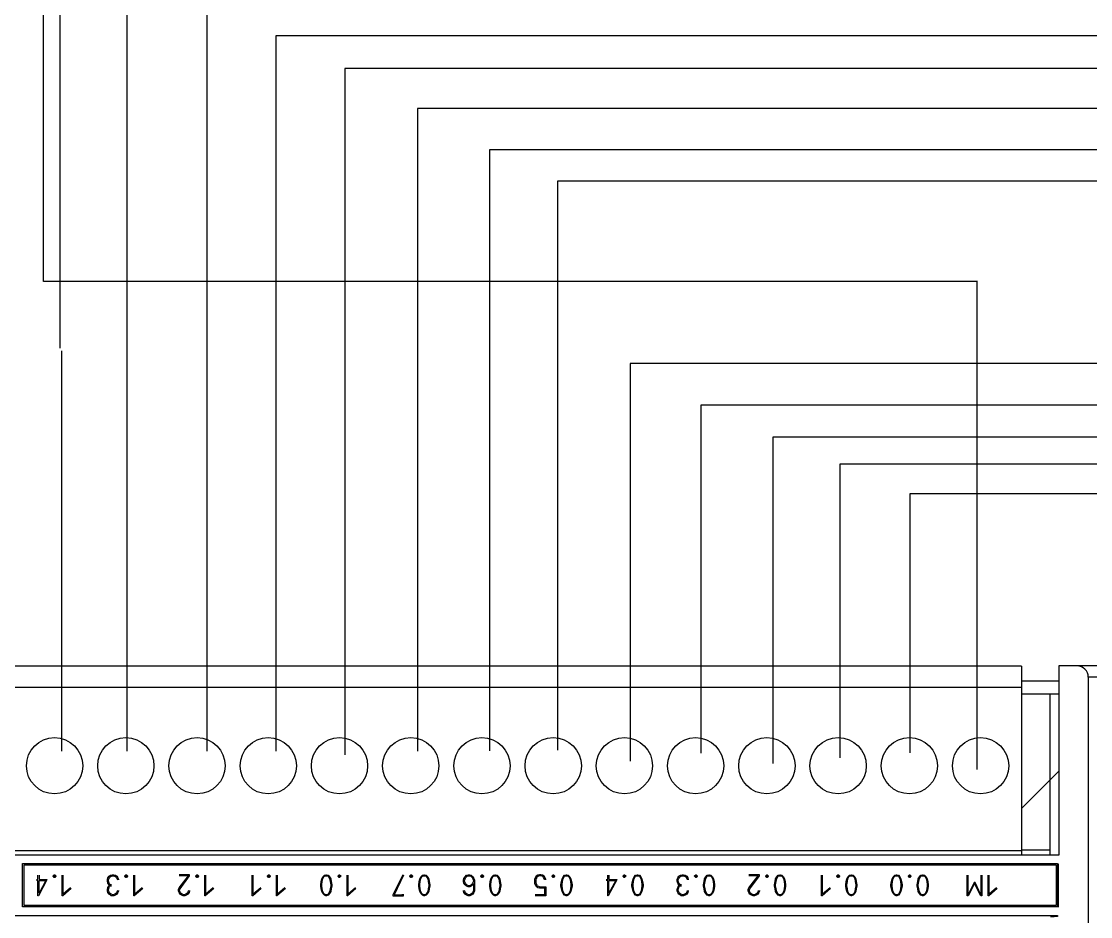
# Model space of a CAD drawing. Header units: millimetres. Extents: x 408 to 981, y 278 to 684.
# Drawn here: x 618.6 to 694.9, y 499.2 to 563.1 of the extents above; entities that cross this region are included whole.
import ezdxf

# ---------------------------------------------------------------- set-up
doc = ezdxf.new("R2010")
doc.units = ezdxf.units.MM
for name, color, linetype in [('0007LEVEL_1', 7, 'Continuous'), ('025', 1, 'Continuous'), ('8_ALL_NOTES_BALLOONS_SYMBOLS_GT', 7, 'Continuous'), ('RED_2.5mm^2', 1, 'Continuous')]:
    doc.layers.add(name, color=color, linetype=linetype)

msp = doc.modelspace()

# ---------------------------------------------------------------- linework, layer by layer
at = {"color": 7, "linetype": 'Continuous'}
for p, q in [((692.583, 517.096), (692.583, 503.596)), ((732.283, 517.096), (692.583, 517.096)), ((694.683, 516.296), (694.683, 437.896)), ((692.583, 503.596), (539.183, 503.596)), ((539.283, 499.287), (692.483, 499.287)), ((692.483, 499.287), (692.483, 499.227))]:
    msp.add_line(p, q, dxfattribs=at)
msp.add_arc((693.883, 516.296), 0.8, 0, 90, dxfattribs=at)
msp.add_spline([(691.995, 499.218), (692.081, 499.224), (692.24, 499.227), (692.483, 499.228)], degree=3, dxfattribs=at)
at = {"layer": '0007LEVEL_1', "color": 7, "linetype": 'Continuous'}
for p, q in [((618.683, 499.896), (618.683, 502.996)), ((618.683, 502.996), (692.483, 502.996)), ((618.783, 499.996), (618.783, 502.896)), ((618.783, 502.896), (692.383, 502.896)), ((692.383, 502.896), (692.383, 499.996)), ((692.483, 502.996), (692.483, 499.896)), ((619.667, 501.858), (619.779, 501.858)), ((619.779, 501.783), (619.667, 501.783)), ((619.779, 501.858), (619.779, 502.158)), ((619.779, 500.696), (619.779, 501.783)), ((620.417, 501.821), (619.817, 500.696)), ((619.854, 502.158), (619.854, 501.858)), ((619.854, 501.858), (620.417, 501.858)), ((620.342, 501.783), (619.854, 500.883)), ((619.854, 500.883), (619.854, 501.783)), ((619.854, 501.783), (620.342, 501.783)), ((620.417, 501.858), (620.417, 501.821)), ((620.867, 502.121), (620.942, 502.196)), ((620.867, 502.083), (620.867, 502.121)), ((620.942, 502.008), (620.867, 502.083)), ((620.942, 502.196), (620.979, 502.196)), ((620.942, 502.083), (620.942, 502.121)), ((620.942, 502.121), (620.979, 502.121)), ((620.979, 502.083), (620.942, 502.083)), ((620.979, 502.008), (620.942, 502.008)), ((620.979, 502.196), (621.054, 502.121)), ((620.979, 502.121), (620.979, 502.083)), ((621.054, 502.083), (620.979, 502.008)), ((621.054, 502.121), (621.054, 502.083)), ((621.504, 500.696), (621.504, 502.158)), ((621.579, 500.808), (621.579, 502.158)), ((624.734, 501.858), (624.772, 501.971)), ((624.734, 501.746), (624.734, 501.858)), ((624.772, 501.971), (624.847, 502.083)), ((624.809, 501.821), (624.847, 501.933)), ((624.809, 501.746), (624.809, 501.821)), ((624.847, 502.083), (624.959, 502.158)), ((624.847, 501.933), (624.884, 502.008)), ((624.884, 502.008), (624.922, 502.046)), ((624.922, 502.046), (624.997, 502.083)), ((624.959, 502.158), (625.072, 502.196)), ((624.997, 502.083), (625.109, 502.121)), ((625.072, 502.196), (625.184, 502.196)), ((625.109, 502.121), (625.147, 502.121)), ((625.147, 502.121), (625.259, 502.083)), ((625.184, 502.196), (625.297, 502.158)), ((625.259, 502.083), (625.334, 502.046)), ((625.297, 502.158), (625.409, 502.083)), ((625.334, 502.046), (625.372, 502.008)), ((625.372, 502.008), (625.409, 501.933)), ((625.409, 502.083), (625.484, 501.971)), ((625.409, 501.933), (625.447, 501.821)), ((625.484, 501.971), (625.522, 501.858)), ((625.522, 501.858), (625.522, 501.821)), ((625.972, 502.121), (626.047, 502.196)), ((625.972, 502.083), (625.972, 502.121)), ((626.047, 502.008), (625.972, 502.083)), ((626.047, 502.196), (626.084, 502.196)), ((626.047, 502.083), (626.047, 502.121)), ((626.047, 502.121), (626.084, 502.121)), ((626.084, 502.083), (626.047, 502.083)), ((626.084, 502.008), (626.047, 502.008)), ((626.084, 502.196), (626.159, 502.121)), ((626.084, 502.121), (626.084, 502.083)), ((626.159, 502.083), (626.084, 502.008)), ((626.159, 502.121), (626.159, 502.083)), ((626.609, 500.696), (626.609, 502.158)), ((626.684, 500.808), (626.684, 502.158)), ((630.589, 502.196), (629.839, 502.196)), ((629.839, 501.258), (630.514, 502.121)), ((630.514, 502.121), (629.839, 502.121)), ((629.914, 501.183), (630.589, 502.121)), ((630.589, 502.121), (630.589, 502.196)), ((631.039, 502.121), (631.114, 502.196)), ((631.039, 502.083), (631.039, 502.121)), ((631.114, 502.008), (631.039, 502.083)), ((631.114, 502.196), (631.151, 502.196)), ((631.114, 502.083), (631.114, 502.121)), ((631.114, 502.121), (631.151, 502.121)), ((631.151, 502.083), (631.114, 502.083)), ((631.151, 502.008), (631.114, 502.008)), ((631.151, 502.196), (631.226, 502.121)), ((631.151, 502.121), (631.151, 502.083)), ((631.226, 502.083), (631.151, 502.008)), ((631.226, 502.121), (631.226, 502.083)), ((631.676, 500.696), (631.676, 502.158)), ((631.751, 500.808), (631.751, 502.158)), ((635.062, 500.696), (635.062, 502.158)), ((635.137, 500.808), (635.137, 502.158)), ((636.149, 502.121), (636.224, 502.196)), ((636.149, 502.083), (636.149, 502.121)), ((636.224, 502.008), (636.149, 502.083)), ((636.224, 502.196), (636.262, 502.196)), ((636.224, 502.083), (636.224, 502.121)), ((636.224, 502.121), (636.262, 502.121)), ((636.262, 502.083), (636.224, 502.083)), ((636.262, 502.008), (636.224, 502.008)), ((636.262, 502.196), (636.337, 502.121)), ((636.262, 502.121), (636.262, 502.083)), ((636.337, 502.083), (636.262, 502.008)), ((636.337, 502.121), (636.337, 502.083)), ((636.787, 500.696), (636.787, 502.158)), ((636.862, 500.808), (636.862, 502.158)), ((639.981, 501.708), (640.019, 501.896)), ((640.019, 501.896), (640.094, 502.046)), ((640.056, 501.708), (640.094, 501.896)), ((640.094, 502.046), (640.206, 502.158)), ((640.094, 501.896), (640.169, 502.046)), ((640.169, 502.046), (640.206, 502.083)), ((640.206, 502.158), (640.319, 502.196)), ((640.206, 502.083), (640.319, 502.121)), ((640.319, 502.196), (640.356, 502.196)), ((640.319, 502.121), (640.356, 502.121)), ((640.356, 502.196), (640.469, 502.158)), ((640.356, 502.121), (640.469, 502.083)), ((640.469, 502.158), (640.581, 502.046)), ((640.469, 502.083), (640.506, 502.046)), ((640.506, 502.046), (640.581, 501.896)), ((640.581, 502.046), (640.656, 501.896)), ((640.581, 501.896), (640.619, 501.708)), ((640.656, 501.896), (640.694, 501.708)), ((641.181, 502.121), (641.256, 502.196)), ((641.181, 502.083), (641.181, 502.121)), ((641.256, 502.008), (641.181, 502.083)), ((641.256, 502.196), (641.294, 502.196)), ((641.256, 502.083), (641.256, 502.121)), ((641.256, 502.121), (641.294, 502.121)), ((641.294, 502.083), (641.256, 502.083)), ((641.294, 502.008), (641.256, 502.008)), ((641.294, 502.196), (641.369, 502.121)), ((641.294, 502.121), (641.294, 502.083)), ((641.369, 502.083), (641.294, 502.008)), ((641.369, 502.121), (641.369, 502.083)), ((641.819, 500.696), (641.819, 502.158)), ((641.894, 500.808), (641.894, 502.158)), ((645.808, 502.196), (645.096, 500.733)), ((645.846, 502.158), (645.171, 500.771)), ((646.296, 502.121), (646.371, 502.196)), ((646.296, 502.083), (646.296, 502.121)), ((646.371, 502.008), (646.296, 502.083)), ((646.371, 502.196), (646.408, 502.196)), ((646.371, 502.083), (646.371, 502.121)), ((646.371, 502.121), (646.408, 502.121)), ((646.408, 502.083), (646.371, 502.083)), ((646.408, 502.008), (646.371, 502.008)), ((646.408, 502.196), (646.483, 502.121)), ((646.408, 502.121), (646.408, 502.083)), ((646.483, 502.083), (646.408, 502.008)), ((646.483, 502.121), (646.483, 502.083)), ((646.971, 501.708), (647.008, 501.896)), ((647.008, 501.896), (647.083, 502.046)), ((647.046, 501.708), (647.083, 501.896)), ((647.083, 502.046), (647.196, 502.158)), ((647.083, 501.896), (647.158, 502.046)), ((647.158, 502.046), (647.196, 502.083)), ((647.196, 502.158), (647.308, 502.196)), ((647.196, 502.083), (647.308, 502.121)), ((647.308, 502.196), (647.346, 502.196)), ((647.308, 502.121), (647.346, 502.121)), ((647.346, 502.196), (647.458, 502.158)), ((647.346, 502.121), (647.458, 502.083)), ((647.458, 502.158), (647.571, 502.046)), ((647.458, 502.083), (647.496, 502.046)), ((647.496, 502.046), (647.571, 501.896)), ((647.571, 502.046), (647.646, 501.896)), ((647.571, 501.896), (647.608, 501.708)), ((647.646, 501.896), (647.683, 501.708)), ((650.121, 501.821), (650.159, 501.933)), ((650.121, 501.708), (650.121, 501.821)), ((650.159, 501.933), (650.234, 502.046)), ((650.196, 501.783), (650.234, 501.896)), ((650.196, 501.746), (650.196, 501.783)), ((650.234, 502.046), (650.346, 502.158)), ((650.234, 501.896), (650.271, 501.971)), ((650.271, 501.971), (650.384, 502.083)), ((650.346, 502.158), (650.459, 502.196)), ((650.384, 502.083), (650.496, 502.121)), ((650.459, 502.196), (650.571, 502.196)), ((650.496, 502.121), (650.534, 502.121)), ((650.534, 502.121), (650.646, 502.083)), ((650.571, 502.196), (650.684, 502.158)), ((650.646, 502.083), (650.759, 501.971)), ((650.684, 502.158), (650.796, 502.046)), ((650.759, 501.971), (650.796, 501.896)), ((650.796, 502.046), (650.871, 501.933)), ((650.796, 501.896), (650.834, 501.783)), ((650.834, 501.783), (650.834, 501.746)), ((650.871, 501.933), (650.909, 501.821)), ((650.909, 501.821), (650.909, 501.033)), ((651.359, 502.121), (651.434, 502.196)), ((651.359, 502.083), (651.359, 502.121)), ((651.434, 502.008), (651.359, 502.083)), ((651.434, 502.196), (651.471, 502.196)), ((651.434, 502.083), (651.434, 502.121)), ((651.434, 502.121), (651.471, 502.121)), ((651.471, 502.083), (651.434, 502.083)), ((651.471, 502.008), (651.434, 502.008)), ((651.471, 502.196), (651.546, 502.121)), ((651.471, 502.121), (651.471, 502.083)), ((651.546, 502.083), (651.471, 502.008)), ((651.546, 502.121), (651.546, 502.083)), ((652.034, 501.708), (652.071, 501.896)), ((652.071, 501.896), (652.146, 502.046)), ((652.109, 501.708), (652.146, 501.896)), ((652.146, 502.046), (652.259, 502.158)), ((652.146, 501.896), (652.221, 502.046)), ((652.221, 502.046), (652.259, 502.083)), ((652.259, 502.158), (652.371, 502.196)), ((652.259, 502.083), (652.371, 502.121)), ((652.371, 502.196), (652.409, 502.196)), ((652.371, 502.121), (652.409, 502.121)), ((652.409, 502.196), (652.521, 502.158)), ((652.409, 502.121), (652.521, 502.083)), ((652.521, 502.158), (652.634, 502.046)), ((652.521, 502.083), (652.559, 502.046)), ((652.559, 502.046), (652.634, 501.896)), ((652.634, 502.046), (652.709, 501.896)), ((652.634, 501.896), (652.671, 501.708)), ((652.709, 501.896), (652.746, 501.708)), ((655.239, 501.971), (655.201, 501.858)), ((655.201, 501.858), (655.201, 501.596)), ((655.314, 502.083), (655.239, 501.971)), ((655.314, 501.933), (655.276, 501.821)), ((655.276, 501.821), (655.276, 501.633)), ((655.426, 502.158), (655.314, 502.083)), ((655.351, 502.008), (655.314, 501.933)), ((655.389, 502.046), (655.351, 502.008)), ((655.464, 502.083), (655.389, 502.046)), ((655.539, 502.196), (655.426, 502.158)), ((655.576, 502.121), (655.464, 502.083)), ((655.651, 502.196), (655.539, 502.196)), ((655.614, 502.121), (655.576, 502.121)), ((655.726, 502.083), (655.614, 502.121)), ((655.764, 502.158), (655.651, 502.196)), ((655.801, 502.046), (655.726, 502.083)), ((655.876, 502.083), (655.764, 502.158)), ((655.839, 502.008), (655.801, 502.046)), ((655.876, 501.933), (655.839, 502.008)), ((655.951, 501.971), (655.876, 502.083)), ((655.914, 501.821), (655.876, 501.933)), ((655.989, 501.858), (655.951, 501.971)), ((655.989, 501.821), (655.989, 501.858)), ((656.439, 502.121), (656.514, 502.196)), ((656.439, 502.083), (656.439, 502.121)), ((656.514, 502.008), (656.439, 502.083)), ((656.514, 502.196), (656.551, 502.196)), ((656.514, 502.083), (656.514, 502.121)), ((656.514, 502.121), (656.551, 502.121)), ((656.551, 502.083), (656.514, 502.083)), ((656.551, 502.008), (656.514, 502.008)), ((656.551, 502.196), (656.626, 502.121)), ((656.551, 502.121), (656.551, 502.083)), ((656.626, 502.083), (656.551, 502.008)), ((656.626, 502.121), (656.626, 502.083)), ((657.114, 501.708), (657.151, 501.896)), ((657.151, 501.896), (657.226, 502.046)), ((657.189, 501.708), (657.226, 501.896)), ((657.226, 502.046), (657.339, 502.158)), ((657.226, 501.896), (657.301, 502.046)), ((657.301, 502.046), (657.339, 502.083)), ((657.339, 502.158), (657.451, 502.196)), ((657.339, 502.083), (657.451, 502.121)), ((657.451, 502.196), (657.489, 502.196)), ((657.451, 502.121), (657.489, 502.121)), ((657.489, 502.196), (657.601, 502.158)), ((657.489, 502.121), (657.601, 502.083)), ((657.601, 502.158), (657.714, 502.046)), ((657.601, 502.083), (657.639, 502.046)), ((657.639, 502.046), (657.714, 501.896)), ((657.714, 502.046), (657.789, 501.896)), ((657.714, 501.896), (657.751, 501.708)), ((657.789, 501.896), (657.826, 501.708)), ((660.304, 501.858), (660.417, 501.858)), ((660.417, 501.783), (660.304, 501.783)), ((660.417, 501.858), (660.417, 502.158)), ((660.417, 500.696), (660.417, 501.783)), ((661.054, 501.821), (660.454, 500.696)), ((660.492, 502.158), (660.492, 501.858)), ((660.492, 501.858), (661.054, 501.858)), ((660.979, 501.783), (660.492, 500.883)), ((660.492, 500.883), (660.492, 501.783)), ((660.492, 501.783), (660.979, 501.783)), ((661.054, 501.858), (661.054, 501.821)), ((661.504, 502.121), (661.579, 502.196)), ((661.504, 502.083), (661.504, 502.121)), ((661.579, 502.008), (661.504, 502.083)), ((661.579, 502.196), (661.617, 502.196)), ((661.579, 502.083), (661.579, 502.121)), ((661.579, 502.121), (661.617, 502.121)), ((661.617, 502.083), (661.579, 502.083)), ((661.617, 502.008), (661.579, 502.008)), ((661.617, 502.196), (661.692, 502.121)), ((661.617, 502.121), (661.617, 502.083)), ((661.692, 502.083), (661.617, 502.008)), ((661.692, 502.121), (661.692, 502.083)), ((662.179, 501.708), (662.217, 501.896)), ((662.217, 501.896), (662.292, 502.046)), ((662.254, 501.708), (662.292, 501.896)), ((662.292, 502.046), (662.404, 502.158)), ((662.292, 501.896), (662.367, 502.046)), ((662.367, 502.046), (662.404, 502.083)), ((662.404, 502.158), (662.517, 502.196)), ((662.404, 502.083), (662.517, 502.121)), ((662.517, 502.196), (662.554, 502.196)), ((662.517, 502.121), (662.554, 502.121)), ((662.554, 502.196), (662.667, 502.158)), ((662.554, 502.121), (662.667, 502.083)), ((662.667, 502.158), (662.779, 502.046)), ((662.667, 502.083), (662.704, 502.046)), ((662.704, 502.046), (662.779, 501.896)), ((662.779, 502.046), (662.854, 501.896)), ((662.779, 501.896), (662.817, 501.708)), ((662.854, 501.896), (662.892, 501.708)), ((665.372, 501.858), (665.409, 501.971)), ((665.372, 501.746), (665.372, 501.858)), ((665.409, 501.971), (665.484, 502.083)), ((665.447, 501.821), (665.484, 501.933)), ((665.447, 501.746), (665.447, 501.821)), ((665.484, 502.083), (665.597, 502.158)), ((665.484, 501.933), (665.522, 502.008)), ((665.522, 502.008), (665.559, 502.046)), ((665.559, 502.046), (665.634, 502.083)), ((665.597, 502.158), (665.709, 502.196)), ((665.634, 502.083), (665.747, 502.121)), ((665.709, 502.196), (665.822, 502.196)), ((665.747, 502.121), (665.784, 502.121)), ((665.784, 502.121), (665.897, 502.083)), ((665.822, 502.196), (665.934, 502.158)), ((665.897, 502.083), (665.972, 502.046)), ((665.934, 502.158), (666.047, 502.083)), ((665.972, 502.046), (666.009, 502.008)), ((666.009, 502.008), (666.047, 501.933)), ((666.047, 502.083), (666.122, 501.971)), ((666.047, 501.933), (666.084, 501.821)), ((666.122, 501.971), (666.159, 501.858)), ((666.159, 501.858), (666.159, 501.821)), ((666.609, 502.121), (666.684, 502.196)), ((666.609, 502.083), (666.609, 502.121)), ((666.684, 502.008), (666.609, 502.083)), ((666.684, 502.196), (666.722, 502.196)), ((666.684, 502.083), (666.684, 502.121)), ((666.684, 502.121), (666.722, 502.121)), ((666.722, 502.083), (666.684, 502.083)), ((666.722, 502.008), (666.684, 502.008)), ((666.722, 502.196), (666.797, 502.121)), ((666.722, 502.121), (666.722, 502.083)), ((666.797, 502.083), (666.722, 502.008)), ((666.797, 502.121), (666.797, 502.083)), ((667.284, 501.708), (667.322, 501.896)), ((667.322, 501.896), (667.397, 502.046)), ((667.359, 501.708), (667.397, 501.896)), ((667.397, 502.046), (667.509, 502.158)), ((667.397, 501.896), (667.472, 502.046)), ((667.472, 502.046), (667.509, 502.083)), ((667.509, 502.158), (667.622, 502.196)), ((667.509, 502.083), (667.622, 502.121)), ((667.622, 502.196), (667.659, 502.196)), ((667.622, 502.121), (667.659, 502.121)), ((667.659, 502.196), (667.772, 502.158)), ((667.659, 502.121), (667.772, 502.083)), ((667.772, 502.158), (667.884, 502.046)), ((667.772, 502.083), (667.809, 502.046)), ((667.809, 502.046), (667.884, 501.896)), ((667.884, 502.046), (667.959, 501.896)), ((667.884, 501.896), (667.922, 501.708)), ((667.959, 501.896), (667.997, 501.708)), ((671.226, 502.196), (670.476, 502.196)), ((670.476, 501.258), (671.151, 502.121)), ((671.151, 502.121), (670.476, 502.121)), ((670.551, 501.183), (671.226, 502.121)), ((671.226, 502.121), (671.226, 502.196)), ((671.676, 502.121), (671.751, 502.196)), ((671.676, 502.083), (671.676, 502.121)), ((671.751, 502.008), (671.676, 502.083)), ((671.751, 502.196), (671.788, 502.196)), ((671.751, 502.083), (671.751, 502.121)), ((671.751, 502.121), (671.788, 502.121)), ((671.788, 502.083), (671.751, 502.083)), ((671.788, 502.008), (671.751, 502.008)), ((671.788, 502.196), (671.863, 502.121)), ((671.788, 502.121), (671.788, 502.083)), ((671.863, 502.083), (671.788, 502.008)), ((671.863, 502.121), (671.863, 502.083)), ((672.351, 501.708), (672.388, 501.896)), ((672.388, 501.896), (672.463, 502.046)), ((672.426, 501.708), (672.463, 501.896)), ((672.463, 502.046), (672.576, 502.158)), ((672.463, 501.896), (672.538, 502.046)), ((672.538, 502.046), (672.576, 502.083)), ((672.576, 502.158), (672.688, 502.196)), ((672.576, 502.083), (672.688, 502.121)), ((672.688, 502.196), (672.726, 502.196)), ((672.688, 502.121), (672.726, 502.121)), ((672.726, 502.196), (672.838, 502.158)), ((672.726, 502.121), (672.838, 502.083)), ((672.838, 502.158), (672.951, 502.046)), ((672.838, 502.083), (672.876, 502.046)), ((672.876, 502.046), (672.951, 501.896)), ((672.951, 502.046), (673.026, 501.896)), ((672.951, 501.896), (672.988, 501.708)), ((673.026, 501.896), (673.063, 501.708)), ((675.665, 500.696), (675.665, 502.158)), ((675.74, 500.808), (675.74, 502.158)), ((676.752, 502.121), (676.827, 502.196)), ((676.752, 502.083), (676.752, 502.121)), ((676.827, 502.008), (676.752, 502.083)), ((676.827, 502.196), (676.865, 502.196)), ((676.827, 502.083), (676.827, 502.121)), ((676.827, 502.121), (676.865, 502.121)), ((676.865, 502.083), (676.827, 502.083)), ((676.865, 502.008), (676.827, 502.008)), ((676.865, 502.196), (676.94, 502.121)), ((676.865, 502.121), (676.865, 502.083)), ((676.94, 502.083), (676.865, 502.008)), ((676.94, 502.121), (676.94, 502.083)), ((677.427, 501.708), (677.465, 501.896)), ((677.465, 501.896), (677.54, 502.046)), ((677.502, 501.708), (677.54, 501.896)), ((677.54, 502.046), (677.652, 502.158)), ((677.54, 501.896), (677.615, 502.046)), ((677.615, 502.046), (677.652, 502.083)), ((677.652, 502.158), (677.765, 502.196)), ((677.652, 502.083), (677.765, 502.121)), ((677.765, 502.196), (677.802, 502.196)), ((677.765, 502.121), (677.802, 502.121)), ((677.802, 502.196), (677.915, 502.158)), ((677.802, 502.121), (677.915, 502.083)), ((677.915, 502.158), (678.027, 502.046)), ((677.915, 502.083), (677.952, 502.046)), ((677.952, 502.046), (678.027, 501.896)), ((678.027, 502.046), (678.102, 501.896)), ((678.027, 501.896), (678.065, 501.708)), ((678.102, 501.896), (678.14, 501.708)), ((680.651, 501.708), (680.688, 501.896)), ((680.688, 501.896), (680.763, 502.046)), ((680.726, 501.708), (680.763, 501.896)), ((680.763, 502.046), (680.876, 502.158)), ((680.763, 501.896), (680.838, 502.046)), ((680.838, 502.046), (680.876, 502.083)), ((680.876, 502.158), (680.988, 502.196)), ((680.876, 502.083), (680.988, 502.121)), ((680.988, 502.196), (681.026, 502.196)), ((680.988, 502.121), (681.026, 502.121)), ((681.026, 502.196), (681.138, 502.158)), ((681.026, 502.121), (681.138, 502.083)), ((681.138, 502.158), (681.251, 502.046)), ((681.138, 502.083), (681.176, 502.046)), ((681.176, 502.046), (681.251, 501.896)), ((681.251, 502.046), (681.326, 501.896)), ((681.251, 501.896), (681.288, 501.708)), ((681.326, 501.896), (681.363, 501.708)), ((681.851, 502.121), (681.926, 502.196)), ((681.851, 502.083), (681.851, 502.121)), ((681.926, 502.008), (681.851, 502.083)), ((681.926, 502.196), (681.963, 502.196)), ((681.926, 502.083), (681.926, 502.121)), ((681.926, 502.121), (681.963, 502.121)), ((681.963, 502.083), (681.926, 502.083)), ((681.963, 502.008), (681.926, 502.008)), ((681.963, 502.196), (682.038, 502.121)), ((681.963, 502.121), (681.963, 502.083)), ((682.038, 502.083), (681.963, 502.008)), ((682.038, 502.121), (682.038, 502.083)), ((682.526, 501.708), (682.563, 501.896)), ((682.563, 501.896), (682.638, 502.046)), ((682.601, 501.708), (682.638, 501.896)), ((682.638, 502.046), (682.751, 502.158)), ((682.638, 501.896), (682.713, 502.046)), ((682.713, 502.046), (682.751, 502.083)), ((682.751, 502.158), (682.863, 502.196)), ((682.751, 502.083), (682.863, 502.121)), ((682.863, 502.196), (682.901, 502.196)), ((682.863, 502.121), (682.901, 502.121)), ((682.901, 502.196), (683.013, 502.158)), ((682.901, 502.121), (683.013, 502.083)), ((683.013, 502.158), (683.126, 502.046)), ((683.013, 502.083), (683.051, 502.046)), ((683.051, 502.046), (683.126, 501.896)), ((683.126, 502.046), (683.201, 501.896)), ((683.126, 501.896), (683.163, 501.708)), ((683.201, 501.896), (683.238, 501.708)), ((686.046, 500.696), (686.046, 502.158)), ((686.121, 500.771), (686.121, 502.158)), ((687.021, 502.158), (687.021, 500.771)), ((687.096, 502.158), (687.096, 500.696)), ((687.546, 500.696), (687.546, 502.158)), ((687.621, 500.808), (687.621, 502.158)), ((622.142, 501.221), (621.542, 500.696)), ((622.104, 501.258), (621.579, 500.808)), ((624.772, 501.596), (624.734, 501.746)), ((624.734, 501.146), (624.772, 501.296)), ((624.734, 501.033), (624.734, 501.146)), ((624.772, 500.921), (624.734, 501.033)), ((624.847, 501.483), (624.772, 501.596)), ((624.772, 501.296), (624.847, 501.408)), ((624.847, 501.596), (624.809, 501.746)), ((624.809, 501.146), (624.847, 501.296)), ((624.809, 501.071), (624.809, 501.146)), ((624.847, 500.958), (624.809, 501.071)), ((624.884, 501.521), (624.847, 501.596)), ((624.884, 501.446), (624.847, 501.483)), ((624.847, 501.408), (624.884, 501.446)), ((624.847, 501.296), (624.884, 501.371)), ((624.959, 501.483), (624.884, 501.521)), ((624.884, 501.446), (624.922, 501.446)), ((624.884, 501.371), (624.959, 501.408)), ((625.034, 501.483), (624.959, 501.483)), ((624.959, 501.408), (625.034, 501.408)), ((625.447, 501.071), (625.409, 500.958)), ((625.522, 501.033), (625.484, 500.921)), ((625.522, 501.071), (625.522, 501.033)), ((627.247, 501.221), (626.647, 500.696)), ((627.209, 501.258), (626.684, 500.808)), ((629.801, 501.146), (629.839, 501.258)), ((629.801, 501.033), (629.801, 501.146)), ((629.839, 500.921), (629.801, 501.033)), ((629.876, 501.108), (629.914, 501.183)), ((629.876, 501.071), (629.876, 501.108)), ((629.914, 500.958), (629.876, 501.071)), ((630.514, 501.071), (630.476, 500.958)), ((630.589, 501.033), (630.551, 500.921)), ((630.589, 501.071), (630.589, 501.033)), ((632.314, 501.221), (631.714, 500.696)), ((632.276, 501.258), (631.751, 500.808)), ((635.699, 501.221), (635.099, 500.696)), ((635.662, 501.258), (635.137, 500.808)), ((637.424, 501.221), (636.824, 500.696)), ((637.387, 501.258), (636.862, 500.808)), ((639.944, 501.483), (639.981, 501.708)), ((639.944, 501.408), (639.944, 501.483)), ((639.981, 501.183), (639.944, 501.408)), ((640.019, 500.996), (639.981, 501.183)), ((640.019, 501.483), (640.056, 501.708)), ((640.019, 501.408), (640.019, 501.483)), ((640.056, 501.183), (640.019, 501.408)), ((640.094, 500.846), (640.019, 500.996)), ((640.094, 500.996), (640.056, 501.183)), ((640.169, 500.846), (640.094, 500.996)), ((640.581, 500.996), (640.506, 500.846)), ((640.619, 501.183), (640.581, 500.996)), ((640.656, 500.996), (640.581, 500.846)), ((640.619, 501.708), (640.656, 501.483)), ((640.656, 501.408), (640.619, 501.183)), ((640.656, 501.483), (640.656, 501.408)), ((640.694, 501.183), (640.656, 500.996)), ((640.694, 501.708), (640.731, 501.483)), ((640.731, 501.408), (640.694, 501.183)), ((640.731, 501.483), (640.731, 501.408)), ((642.456, 501.221), (641.856, 500.696)), ((642.419, 501.258), (641.894, 500.808)), ((646.933, 501.483), (646.971, 501.708)), ((646.933, 501.408), (646.933, 501.483)), ((646.971, 501.183), (646.933, 501.408)), ((647.008, 500.996), (646.971, 501.183)), ((647.008, 501.483), (647.046, 501.708)), ((647.008, 501.408), (647.008, 501.483)), ((647.046, 501.183), (647.008, 501.408)), ((647.083, 500.846), (647.008, 500.996)), ((647.083, 500.996), (647.046, 501.183)), ((647.158, 500.846), (647.083, 500.996)), ((647.571, 500.996), (647.496, 500.846)), ((647.608, 501.183), (647.571, 500.996)), ((647.646, 500.996), (647.571, 500.846)), ((647.608, 501.708), (647.646, 501.483)), ((647.646, 501.408), (647.608, 501.183)), ((647.646, 501.483), (647.646, 501.408)), ((647.683, 501.183), (647.646, 500.996)), ((647.683, 501.708), (647.721, 501.483)), ((647.721, 501.408), (647.683, 501.183)), ((647.721, 501.483), (647.721, 501.408)), ((650.159, 501.596), (650.121, 501.708)), ((650.121, 501.033), (650.121, 501.071)), ((650.159, 500.921), (650.121, 501.033)), ((650.234, 501.483), (650.159, 501.596)), ((650.234, 501.633), (650.196, 501.746)), ((650.234, 500.958), (650.196, 501.071)), ((650.271, 501.558), (650.234, 501.633)), ((650.346, 501.371), (650.234, 501.483)), ((650.384, 501.446), (650.271, 501.558)), ((650.459, 501.333), (650.346, 501.371)), ((650.496, 501.408), (650.384, 501.446)), ((650.571, 501.333), (650.459, 501.333)), ((650.534, 501.408), (650.496, 501.408)), ((650.646, 501.446), (650.534, 501.408)), ((650.684, 501.371), (650.571, 501.333)), ((650.759, 501.558), (650.646, 501.446)), ((650.796, 501.483), (650.684, 501.371)), ((650.796, 501.633), (650.759, 501.558)), ((650.834, 501.746), (650.796, 501.633)), ((650.834, 501.558), (650.796, 501.483)), ((650.834, 501.071), (650.796, 500.958)), ((650.834, 501.558), (650.834, 501.071)), ((650.909, 501.033), (650.871, 500.921)), ((651.996, 501.483), (652.034, 501.708)), ((651.996, 501.408), (651.996, 501.483)), ((652.034, 501.183), (651.996, 501.408)), ((652.071, 500.996), (652.034, 501.183)), ((652.071, 501.483), (652.109, 501.708)), ((652.071, 501.408), (652.071, 501.483)), ((652.109, 501.183), (652.071, 501.408)), ((652.146, 500.846), (652.071, 500.996)), ((652.146, 500.996), (652.109, 501.183)), ((652.221, 500.846), (652.146, 500.996)), ((652.634, 500.996), (652.559, 500.846)), ((652.671, 501.183), (652.634, 500.996)), ((652.709, 500.996), (652.634, 500.846)), ((652.671, 501.708), (652.709, 501.483)), ((652.709, 501.408), (652.671, 501.183)), ((652.709, 501.483), (652.709, 501.408)), ((652.746, 501.183), (652.709, 500.996)), ((652.746, 501.708), (652.784, 501.483)), ((652.784, 501.408), (652.746, 501.183)), ((652.784, 501.483), (652.784, 501.408)), ((655.201, 501.596), (655.239, 501.483)), ((655.239, 501.483), (655.314, 501.371)), ((655.276, 501.633), (655.314, 501.521)), ((655.314, 501.521), (655.351, 501.446)), ((655.314, 501.371), (655.426, 501.296)), ((655.351, 501.446), (655.389, 501.408)), ((655.389, 501.408), (655.464, 501.371)), ((655.426, 501.296), (655.539, 501.258)), ((655.464, 501.371), (655.576, 501.333)), ((655.539, 501.258), (655.914, 501.258)), ((655.576, 501.333), (655.989, 501.333)), ((655.914, 501.258), (655.914, 500.771)), ((655.989, 501.333), (655.989, 500.696)), ((657.076, 501.483), (657.114, 501.708)), ((657.076, 501.408), (657.076, 501.483)), ((657.114, 501.183), (657.076, 501.408)), ((657.151, 500.996), (657.114, 501.183)), ((657.151, 501.483), (657.189, 501.708)), ((657.151, 501.408), (657.151, 501.483)), ((657.189, 501.183), (657.151, 501.408)), ((657.226, 500.846), (657.151, 500.996)), ((657.226, 500.996), (657.189, 501.183)), ((657.301, 500.846), (657.226, 500.996)), ((657.714, 500.996), (657.639, 500.846)), ((657.751, 501.183), (657.714, 500.996)), ((657.789, 500.996), (657.714, 500.846)), ((657.751, 501.708), (657.789, 501.483)), ((657.789, 501.408), (657.751, 501.183)), ((657.789, 501.483), (657.789, 501.408)), ((657.826, 501.183), (657.789, 500.996)), ((657.826, 501.708), (657.864, 501.483)), ((657.864, 501.408), (657.826, 501.183)), ((657.864, 501.483), (657.864, 501.408)), ((662.142, 501.483), (662.179, 501.708)), ((662.142, 501.408), (662.142, 501.483)), ((662.179, 501.183), (662.142, 501.408)), ((662.217, 500.996), (662.179, 501.183)), ((662.217, 501.483), (662.254, 501.708)), ((662.217, 501.408), (662.217, 501.483)), ((662.254, 501.183), (662.217, 501.408)), ((662.292, 500.846), (662.217, 500.996)), ((662.292, 500.996), (662.254, 501.183)), ((662.367, 500.846), (662.292, 500.996)), ((662.779, 500.996), (662.704, 500.846)), ((662.817, 501.183), (662.779, 500.996)), ((662.854, 500.996), (662.779, 500.846)), ((662.817, 501.708), (662.854, 501.483)), ((662.854, 501.408), (662.817, 501.183)), ((662.854, 501.483), (662.854, 501.408)), ((662.892, 501.183), (662.854, 500.996)), ((662.892, 501.708), (662.929, 501.483)), ((662.929, 501.408), (662.892, 501.183)), ((662.929, 501.483), (662.929, 501.408)), ((665.409, 501.596), (665.372, 501.746)), ((665.372, 501.146), (665.409, 501.296)), ((665.372, 501.033), (665.372, 501.146)), ((665.409, 500.921), (665.372, 501.033)), ((665.484, 501.483), (665.409, 501.596)), ((665.409, 501.296), (665.484, 501.408)), ((665.484, 501.596), (665.447, 501.746)), ((665.447, 501.146), (665.484, 501.296)), ((665.447, 501.071), (665.447, 501.146)), ((665.484, 500.958), (665.447, 501.071)), ((665.522, 501.521), (665.484, 501.596)), ((665.522, 501.446), (665.484, 501.483)), ((665.484, 501.408), (665.522, 501.446)), ((665.484, 501.296), (665.522, 501.371)), ((665.597, 501.483), (665.522, 501.521)), ((665.522, 501.446), (665.559, 501.446)), ((665.522, 501.371), (665.597, 501.408)), ((665.672, 501.483), (665.597, 501.483)), ((665.597, 501.408), (665.672, 501.408)), ((666.084, 501.071), (666.047, 500.958)), ((666.159, 501.033), (666.122, 500.921)), ((666.159, 501.071), (666.159, 501.033)), ((667.247, 501.483), (667.284, 501.708)), ((667.247, 501.408), (667.247, 501.483)), ((667.284, 501.183), (667.247, 501.408)), ((667.322, 500.996), (667.284, 501.183)), ((667.322, 501.483), (667.359, 501.708)), ((667.322, 501.408), (667.322, 501.483)), ((667.359, 501.183), (667.322, 501.408)), ((667.397, 500.846), (667.322, 500.996)), ((667.397, 500.996), (667.359, 501.183)), ((667.472, 500.846), (667.397, 500.996)), ((667.884, 500.996), (667.809, 500.846)), ((667.922, 501.183), (667.884, 500.996)), ((667.959, 500.996), (667.884, 500.846)), ((667.922, 501.708), (667.959, 501.483)), ((667.959, 501.408), (667.922, 501.183)), ((667.959, 501.483), (667.959, 501.408)), ((667.997, 501.183), (667.959, 500.996)), ((667.997, 501.708), (668.034, 501.483)), ((668.034, 501.408), (667.997, 501.183)), ((668.034, 501.483), (668.034, 501.408)), ((670.438, 501.146), (670.476, 501.258)), ((670.438, 501.033), (670.438, 501.146)), ((670.476, 500.921), (670.438, 501.033)), ((670.513, 501.108), (670.551, 501.183)), ((670.513, 501.071), (670.513, 501.108)), ((670.551, 500.958), (670.513, 501.071)), ((671.151, 501.071), (671.113, 500.958)), ((671.226, 501.033), (671.188, 500.921)), ((671.226, 501.071), (671.226, 501.033)), ((672.313, 501.483), (672.351, 501.708)), ((672.313, 501.408), (672.313, 501.483)), ((672.351, 501.183), (672.313, 501.408)), ((672.388, 500.996), (672.351, 501.183)), ((672.388, 501.483), (672.426, 501.708)), ((672.388, 501.408), (672.388, 501.483)), ((672.426, 501.183), (672.388, 501.408)), ((672.463, 500.846), (672.388, 500.996)), ((672.463, 500.996), (672.426, 501.183)), ((672.538, 500.846), (672.463, 500.996)), ((672.951, 500.996), (672.876, 500.846)), ((672.988, 501.183), (672.951, 500.996)), ((673.026, 500.996), (672.951, 500.846)), ((672.988, 501.708), (673.026, 501.483)), ((673.026, 501.408), (672.988, 501.183)), ((673.026, 501.483), (673.026, 501.408)), ((673.063, 501.183), (673.026, 500.996)), ((673.063, 501.708), (673.101, 501.483)), ((673.101, 501.408), (673.063, 501.183)), ((673.101, 501.483), (673.101, 501.408)), ((676.302, 501.221), (675.702, 500.696)), ((676.265, 501.258), (675.74, 500.808)), ((677.39, 501.483), (677.427, 501.708)), ((677.39, 501.408), (677.39, 501.483)), ((677.427, 501.183), (677.39, 501.408)), ((677.465, 500.996), (677.427, 501.183)), ((677.465, 501.483), (677.502, 501.708)), ((677.465, 501.408), (677.465, 501.483)), ((677.502, 501.183), (677.465, 501.408)), ((677.54, 500.846), (677.465, 500.996)), ((677.54, 500.996), (677.502, 501.183)), ((677.615, 500.846), (677.54, 500.996)), ((678.027, 500.996), (677.952, 500.846)), ((678.065, 501.183), (678.027, 500.996)), ((678.102, 500.996), (678.027, 500.846)), ((678.065, 501.708), (678.102, 501.483)), ((678.102, 501.408), (678.065, 501.183)), ((678.102, 501.483), (678.102, 501.408)), ((678.14, 501.183), (678.102, 500.996)), ((678.14, 501.708), (678.177, 501.483)), ((678.177, 501.408), (678.14, 501.183)), ((678.177, 501.483), (678.177, 501.408)), ((680.613, 501.483), (680.651, 501.708)), ((680.613, 501.408), (680.613, 501.483)), ((680.651, 501.183), (680.613, 501.408)), ((680.688, 500.996), (680.651, 501.183)), ((680.688, 501.483), (680.726, 501.708)), ((680.688, 501.408), (680.688, 501.483)), ((680.726, 501.183), (680.688, 501.408)), ((680.763, 500.846), (680.688, 500.996)), ((680.763, 500.996), (680.726, 501.183)), ((680.838, 500.846), (680.763, 500.996)), ((681.251, 500.996), (681.176, 500.846)), ((681.288, 501.183), (681.251, 500.996)), ((681.326, 500.996), (681.251, 500.846)), ((681.288, 501.708), (681.326, 501.483)), ((681.326, 501.408), (681.288, 501.183)), ((681.326, 501.483), (681.326, 501.408)), ((681.363, 501.183), (681.326, 500.996)), ((681.363, 501.708), (681.401, 501.483)), ((681.401, 501.408), (681.363, 501.183)), ((681.401, 501.483), (681.401, 501.408)), ((682.488, 501.483), (682.526, 501.708)), ((682.488, 501.408), (682.488, 501.483)), ((682.526, 501.183), (682.488, 501.408)), ((682.563, 500.996), (682.526, 501.183)), ((682.563, 501.483), (682.601, 501.708)), ((682.563, 501.408), (682.563, 501.483)), ((682.601, 501.183), (682.563, 501.408)), ((682.638, 500.846), (682.563, 500.996)), ((682.638, 500.996), (682.601, 501.183)), ((682.713, 500.846), (682.638, 500.996)), ((683.126, 500.996), (683.051, 500.846)), ((683.163, 501.183), (683.126, 500.996)), ((683.201, 500.996), (683.126, 500.846)), ((683.163, 501.708), (683.201, 501.483)), ((683.201, 501.408), (683.163, 501.183)), ((683.201, 501.483), (683.201, 501.408)), ((683.238, 501.183), (683.201, 500.996)), ((683.238, 501.708), (683.276, 501.483)), ((683.276, 501.408), (683.238, 501.183)), ((683.276, 501.483), (683.276, 501.408)), ((686.534, 501.633), (686.121, 500.771)), ((686.571, 501.558), (686.121, 500.696)), ((686.609, 501.633), (686.534, 501.633)), ((687.021, 500.696), (686.571, 501.558)), ((687.021, 500.771), (686.609, 501.633)), ((688.184, 501.221), (687.584, 500.696)), ((688.146, 501.258), (687.621, 500.808)), ((619.817, 500.696), (619.779, 500.696)), ((621.542, 500.696), (621.504, 500.696)), ((624.847, 500.808), (624.772, 500.921)), ((624.884, 500.883), (624.847, 500.958)), ((624.959, 500.733), (624.847, 500.808)), ((624.922, 500.846), (624.884, 500.883)), ((624.997, 500.808), (624.922, 500.846)), ((624.997, 500.696), (624.959, 500.733)), ((625.109, 500.771), (624.997, 500.808)), ((625.184, 500.696), (624.997, 500.696)), ((625.147, 500.771), (625.109, 500.771)), ((625.259, 500.808), (625.147, 500.771)), ((625.297, 500.733), (625.184, 500.696)), ((625.334, 500.846), (625.259, 500.808)), ((625.409, 500.808), (625.297, 500.733)), ((625.372, 500.883), (625.334, 500.846)), ((625.409, 500.958), (625.372, 500.883)), ((625.484, 500.921), (625.409, 500.808)), ((626.647, 500.696), (626.609, 500.696)), ((629.914, 500.808), (629.839, 500.921)), ((629.951, 500.883), (629.914, 500.958)), ((630.026, 500.733), (629.914, 500.808)), ((629.989, 500.846), (629.951, 500.883)), ((630.064, 500.808), (629.989, 500.846)), ((630.139, 500.696), (630.026, 500.733)), ((630.176, 500.771), (630.064, 500.808)), ((630.251, 500.696), (630.139, 500.696)), ((630.214, 500.771), (630.176, 500.771)), ((630.326, 500.808), (630.214, 500.771)), ((630.364, 500.733), (630.251, 500.696)), ((630.401, 500.846), (630.326, 500.808)), ((630.476, 500.808), (630.364, 500.733)), ((630.439, 500.883), (630.401, 500.846)), ((630.476, 500.958), (630.439, 500.883)), ((630.551, 500.921), (630.476, 500.808)), ((631.714, 500.696), (631.676, 500.696)), ((635.099, 500.696), (635.062, 500.696)), ((636.824, 500.696), (636.787, 500.696)), ((640.206, 500.733), (640.094, 500.846)), ((640.206, 500.808), (640.169, 500.846)), ((640.319, 500.771), (640.206, 500.808)), ((640.319, 500.696), (640.206, 500.733)), ((640.356, 500.771), (640.319, 500.771)), ((640.356, 500.696), (640.319, 500.696)), ((640.469, 500.808), (640.356, 500.771)), ((640.469, 500.733), (640.356, 500.696)), ((640.581, 500.846), (640.469, 500.733)), ((640.506, 500.846), (640.469, 500.808)), ((641.856, 500.696), (641.819, 500.696)), ((645.096, 500.733), (645.096, 500.696)), ((645.096, 500.696), (645.846, 500.696)), ((645.171, 500.771), (645.771, 500.771)), ((645.771, 500.771), (645.771, 500.808)), ((645.846, 500.696), (645.846, 500.808)), ((647.196, 500.733), (647.083, 500.846)), ((647.196, 500.808), (647.158, 500.846)), ((647.308, 500.771), (647.196, 500.808)), ((647.308, 500.696), (647.196, 500.733)), ((647.346, 500.771), (647.308, 500.771)), ((647.346, 500.696), (647.308, 500.696)), ((647.458, 500.808), (647.346, 500.771)), ((647.458, 500.733), (647.346, 500.696)), ((647.571, 500.846), (647.458, 500.733)), ((647.496, 500.846), (647.458, 500.808)), ((650.234, 500.808), (650.159, 500.921)), ((650.271, 500.883), (650.234, 500.958)), ((650.346, 500.733), (650.234, 500.808)), ((650.309, 500.846), (650.271, 500.883)), ((650.384, 500.808), (650.309, 500.846)), ((650.459, 500.696), (650.346, 500.733)), ((650.496, 500.771), (650.384, 500.808)), ((650.571, 500.696), (650.459, 500.696)), ((650.534, 500.771), (650.496, 500.771)), ((650.646, 500.808), (650.534, 500.771)), ((650.684, 500.733), (650.571, 500.696)), ((650.721, 500.846), (650.646, 500.808)), ((650.796, 500.808), (650.684, 500.733)), ((650.759, 500.883), (650.721, 500.846)), ((650.796, 500.958), (650.759, 500.883)), ((650.871, 500.921), (650.796, 500.808)), ((652.259, 500.733), (652.146, 500.846)), ((652.259, 500.808), (652.221, 500.846)), ((652.371, 500.771), (652.259, 500.808)), ((652.371, 500.696), (652.259, 500.733)), ((652.409, 500.771), (652.371, 500.771)), ((652.409, 500.696), (652.371, 500.696)), ((652.521, 500.808), (652.409, 500.771)), ((652.521, 500.733), (652.409, 500.696)), ((652.634, 500.846), (652.521, 500.733)), ((652.559, 500.846), (652.521, 500.808)), ((655.914, 500.771), (655.239, 500.771)), ((655.989, 500.696), (655.239, 500.696)), ((657.339, 500.733), (657.226, 500.846)), ((657.339, 500.808), (657.301, 500.846)), ((657.451, 500.771), (657.339, 500.808)), ((657.451, 500.696), (657.339, 500.733)), ((657.489, 500.771), (657.451, 500.771)), ((657.489, 500.696), (657.451, 500.696)), ((657.601, 500.808), (657.489, 500.771)), ((657.601, 500.733), (657.489, 500.696)), ((657.714, 500.846), (657.601, 500.733)), ((657.639, 500.846), (657.601, 500.808)), ((660.454, 500.696), (660.417, 500.696)), ((662.404, 500.733), (662.292, 500.846)), ((662.404, 500.808), (662.367, 500.846)), ((662.517, 500.771), (662.404, 500.808)), ((662.517, 500.696), (662.404, 500.733)), ((662.554, 500.771), (662.517, 500.771)), ((662.554, 500.696), (662.517, 500.696)), ((662.667, 500.808), (662.554, 500.771)), ((662.667, 500.733), (662.554, 500.696)), ((662.779, 500.846), (662.667, 500.733)), ((662.704, 500.846), (662.667, 500.808)), ((665.484, 500.808), (665.409, 500.921)), ((665.522, 500.883), (665.484, 500.958)), ((665.597, 500.733), (665.484, 500.808)), ((665.559, 500.846), (665.522, 500.883)), ((665.634, 500.808), (665.559, 500.846)), ((665.634, 500.696), (665.597, 500.733)), ((665.747, 500.771), (665.634, 500.808)), ((665.822, 500.696), (665.634, 500.696)), ((665.784, 500.771), (665.747, 500.771)), ((665.897, 500.808), (665.784, 500.771)), ((665.934, 500.733), (665.822, 500.696)), ((665.972, 500.846), (665.897, 500.808)), ((666.047, 500.808), (665.934, 500.733)), ((666.009, 500.883), (665.972, 500.846)), ((666.047, 500.958), (666.009, 500.883)), ((666.122, 500.921), (666.047, 500.808)), ((667.509, 500.733), (667.397, 500.846)), ((667.509, 500.808), (667.472, 500.846)), ((667.622, 500.771), (667.509, 500.808)), ((667.622, 500.696), (667.509, 500.733)), ((667.659, 500.771), (667.622, 500.771)), ((667.659, 500.696), (667.622, 500.696)), ((667.772, 500.808), (667.659, 500.771)), ((667.772, 500.733), (667.659, 500.696)), ((667.884, 500.846), (667.772, 500.733)), ((667.809, 500.846), (667.772, 500.808)), ((670.551, 500.808), (670.476, 500.921)), ((670.588, 500.883), (670.551, 500.958)), ((670.663, 500.733), (670.551, 500.808)), ((670.626, 500.846), (670.588, 500.883)), ((670.701, 500.808), (670.626, 500.846)), ((670.776, 500.696), (670.663, 500.733)), ((670.813, 500.771), (670.701, 500.808)), ((670.888, 500.696), (670.776, 500.696)), ((670.851, 500.771), (670.813, 500.771)), ((670.963, 500.808), (670.851, 500.771)), ((671.001, 500.733), (670.888, 500.696)), ((671.038, 500.846), (670.963, 500.808)), ((671.113, 500.808), (671.001, 500.733)), ((671.076, 500.883), (671.038, 500.846)), ((671.113, 500.958), (671.076, 500.883)), ((671.188, 500.921), (671.113, 500.808)), ((672.576, 500.733), (672.463, 500.846)), ((672.576, 500.808), (672.538, 500.846)), ((672.688, 500.771), (672.576, 500.808)), ((672.688, 500.696), (672.576, 500.733)), ((672.726, 500.771), (672.688, 500.771)), ((672.726, 500.696), (672.688, 500.696)), ((672.838, 500.808), (672.726, 500.771)), ((672.838, 500.733), (672.726, 500.696)), ((672.951, 500.846), (672.838, 500.733)), ((672.876, 500.846), (672.838, 500.808)), ((675.702, 500.696), (675.665, 500.696)), ((677.652, 500.733), (677.54, 500.846)), ((677.652, 500.808), (677.615, 500.846)), ((677.765, 500.771), (677.652, 500.808)), ((677.765, 500.696), (677.652, 500.733)), ((677.802, 500.771), (677.765, 500.771)), ((677.802, 500.696), (677.765, 500.696)), ((677.915, 500.808), (677.802, 500.771)), ((677.915, 500.733), (677.802, 500.696)), ((677.952, 500.846), (677.915, 500.808)), ((678.027, 500.846), (677.915, 500.733)), ((680.876, 500.733), (680.763, 500.846)), ((680.876, 500.808), (680.838, 500.846)), ((680.988, 500.771), (680.876, 500.808)), ((680.988, 500.696), (680.876, 500.733)), ((681.026, 500.771), (680.988, 500.771)), ((681.026, 500.696), (680.988, 500.696)), ((681.138, 500.808), (681.026, 500.771)), ((681.138, 500.733), (681.026, 500.696)), ((681.251, 500.846), (681.138, 500.733)), ((681.176, 500.846), (681.138, 500.808)), ((682.751, 500.733), (682.638, 500.846)), ((682.751, 500.808), (682.713, 500.846)), ((682.863, 500.771), (682.751, 500.808)), ((682.863, 500.696), (682.751, 500.733)), ((682.901, 500.771), (682.863, 500.771)), ((682.901, 500.696), (682.863, 500.696)), ((683.013, 500.808), (682.901, 500.771)), ((683.013, 500.733), (682.901, 500.696)), ((683.126, 500.846), (683.013, 500.733)), ((683.051, 500.846), (683.013, 500.808)), ((686.121, 500.696), (686.046, 500.696)), ((687.096, 500.696), (687.021, 500.696)), ((687.584, 500.696), (687.546, 500.696)), ((692.483, 499.896), (618.683, 499.896)), ((692.383, 499.996), (618.783, 499.996))]:
    msp.add_line(p, q, dxfattribs=at)
at = {"layer": '025'}
for p, q in [((621.326, 567.772), (621.326, 539.77)), ((620.163, 544.525), (620.163, 551.816)), ((686.782, 544.525), (620.163, 544.525))]:
    msp.add_line(p, q, dxfattribs=at)
at = {"layer": '8_ALL_NOTES_BALLOONS_SYMBOLS_GT', "color": 7, "linetype": 'Continuous'}
for p, q in [((689.924, 517.072), (618.042, 517.072)), ((689.924, 517.072), (689.924, 503.596)), ((692.583, 517.096), (692.583, 503.596)), ((694.683, 516.296), (694.683, 437.896)), ((733.083, 516.296), (694.683, 516.296)), ((689.924, 515.548), (618.042, 515.548)), ((692.583, 515.996), (689.924, 515.996)), ((689.924, 515.096), (692.583, 515.096)), ((691.933, 515.096), (691.933, 503.596)), ((692.583, 509.578), (689.924, 506.919)), ((692.583, 503.596), (539.183, 503.596)), ((618.042, 503.925), (689.924, 503.925)), ((691.933, 503.946), (689.924, 503.946)), ((692.553, 499.877), (692.553, 502.98)), ((691.984, 499.219), (691.995, 499.221)), ((691.995, 499.221), (692.081, 499.224)), ((692.081, 499.224), (692.24, 499.227)), ((692.24, 499.227), (692.483, 499.228)), ((692.483, 499.287), (692.483, 499.227))]:
    msp.add_line(p, q, dxfattribs=at)
for centre in [(620.963, 509.97), (626.043, 509.97), (631.123, 509.97), (636.203, 509.97), (641.283, 509.97), (646.363, 509.97), (651.443, 509.97), (656.523, 509.97), (661.603, 509.97), (666.683, 509.97), (671.763, 509.97), (676.843, 509.97), (681.923, 509.97), (687.003, 509.97)]:
    msp.add_circle(centre, 2.007, dxfattribs=at)
msp.add_arc((693.883, 516.296), 0.8, 0, 90, dxfattribs=at)
at = {"layer": 'RED_2.5mm^2'}
for p, q in [((620.145, 609.319), (620.145, 549.575)), ((626.114, 565.924), (626.114, 511.012)), ((631.817, 564.111), (631.817, 511.012)), ((811.8, 562.039), (636.742, 562.039)), ((636.742, 562.039), (636.742, 511.012)), ((841.8, 559.708), (641.667, 559.708)), ((641.667, 559.708), (641.667, 510.753)), ((871.8, 556.859), (646.851, 556.859)), ((646.851, 556.859), (646.851, 511.012)), ((901.8, 553.913), (651.982, 553.913)), ((651.982, 553.913), (651.982, 511.031)), ((931.8, 551.677), (656.823, 551.677)), ((656.823, 551.677), (656.823, 511.071)), ((686.74, 544.575), (686.74, 509.691)), ((621.449, 539.575), (621.449, 511.012)), ((754.841, 538.678), (662.012, 538.678)), ((662.012, 538.678), (662.012, 510.289)), ((752.518, 535.704), (667.054, 535.704)), ((667.054, 535.704), (667.054, 510.878)), ((749.62, 533.41), (672.182, 533.41)), ((672.182, 533.41), (672.182, 510.133)), ((747.417, 531.494), (676.957, 531.494)), ((676.957, 531.494), (676.957, 510.524)), ((745.35, 529.36), (681.951, 529.36)), ((681.951, 529.36), (681.951, 510.9))]:
    msp.add_line(p, q, dxfattribs=at)

doc.saveas('drawing.dxf')
